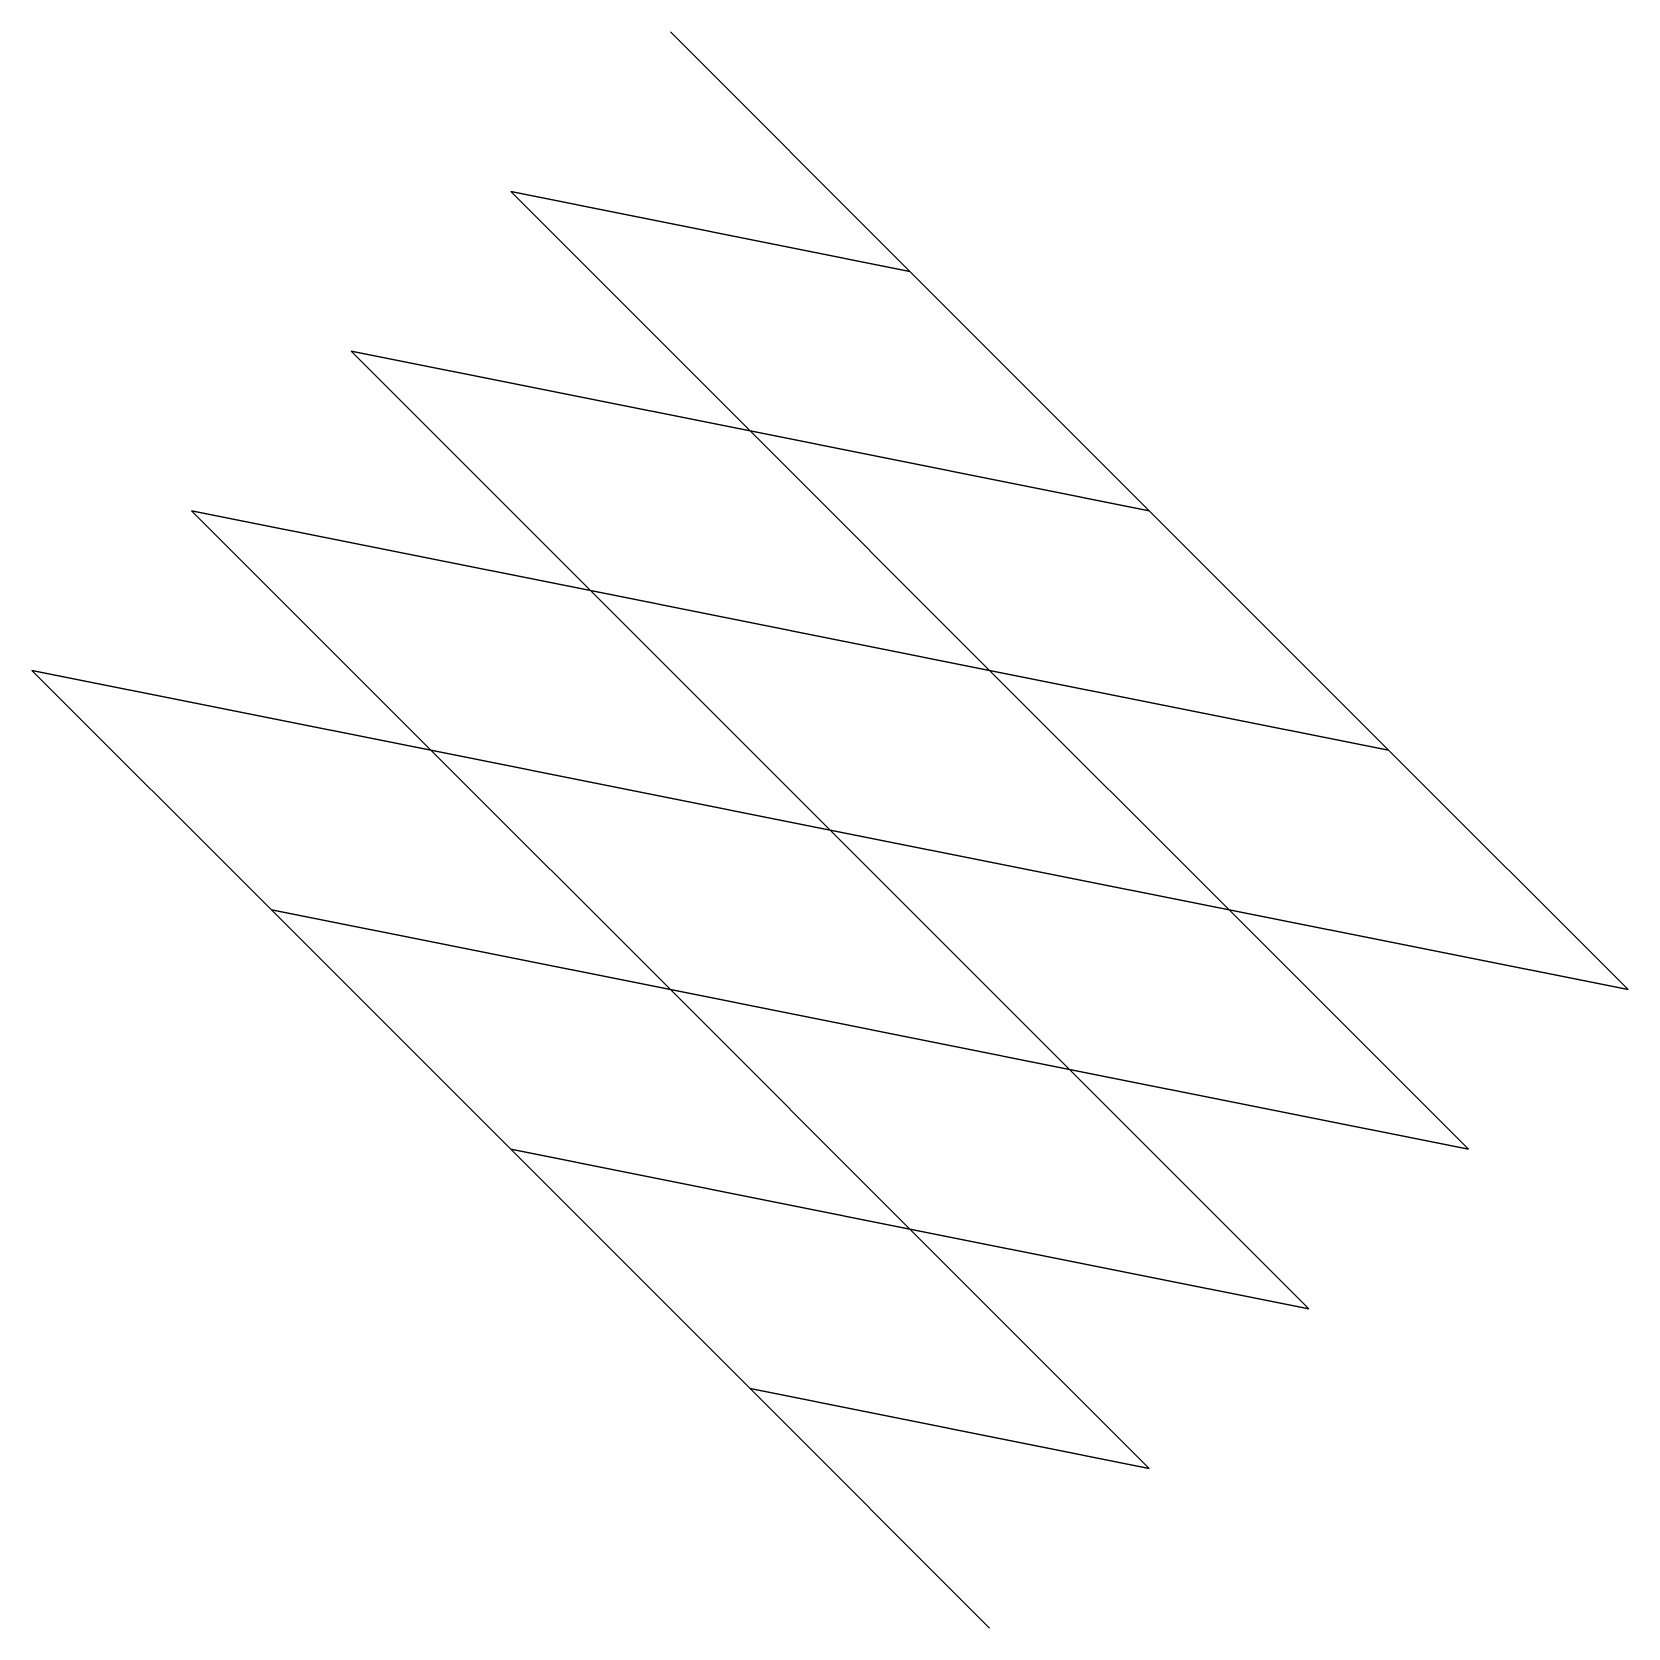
# Model space of a CAD drawing. Header units: metres. Extents: x -1061 to 707, y 0 to 1768.
import ezdxf

# ---------------------------------------------------------------- set-up
doc = ezdxf.new("R2010")
doc.units = ezdxf.units.M

msp = doc.modelspace()

# ---------------------------------------------------------------- linework, layer by layer
at = {"layer": 'Lay1', "color": 4, "invisible_edges": 8}
for points in [[(-530.330086, 1590.990258, 200), (-88.388348, 1502.60191, 200), (-353.553391, 1767.766953, 200)], [(-707.106781, 1414.213562, 200), (-265.165043, 1325.825215, 200), (-530.330086, 1590.990258, 200)], [(-88.388348, 1502.60191, 200), (-530.330086, 1590.990258, 200), (-265.165043, 1325.825215, 200)], [(-265.165043, 1325.825215, 200), (176.776695, 1237.436867, 200), (-88.388348, 1502.60191, 200)], [(-883.883476, 1237.436867, 200), (-441.941738, 1149.048519, 200), (-707.106781, 1414.213562, 200)], [(-265.165043, 1325.825215, 200), (-707.106781, 1414.213562, 200), (-441.941738, 1149.048519, 200)], [(-441.941738, 1149.048519, 200), (0, 1060.660172, 200), (-265.165043, 1325.825215, 200)], [(176.776695, 1237.436867, 200), (-265.165043, 1325.825215, 200), (0, 1060.660172, 200)], [(-1060.660172, 1060.660172, 200), (-618.718434, 972.271824, 200), (-883.883476, 1237.436867, 200)], [(-441.941738, 1149.048519, 200), (-883.883476, 1237.436867, 200), (-618.718434, 972.271824, 200)], [(0, 1060.660172, 200), (441.941738, 972.271824, 200), (176.776695, 1237.436867, 200)], [(-618.718434, 972.271824, 200), (-176.776695, 883.883476, 200), (-441.941738, 1149.048519, 200)], [(0, 1060.660172, 200), (-441.941738, 1149.048519, 200), (-176.776695, 883.883476, 200)], [(-618.718434, 972.271824, 200), (-1060.660172, 1060.660172, 200), (-795.495129, 795.495129, 200)], [(-176.776695, 883.883476, 200), (265.165043, 795.495129, 200), (0, 1060.660172, 200)], [(441.941738, 972.271824, 200), (0, 1060.660172, 200), (265.165043, 795.495129, 200)], [(-795.495129, 795.495129, 200), (-353.553391, 707.106781, 200), (-618.718434, 972.271824, 200)], [(-176.776695, 883.883476, 200), (-618.718434, 972.271824, 200), (-353.553391, 707.106781, 200)], [(265.165043, 795.495129, 200), (707.106781, 707.106781, 200), (441.941738, 972.271824, 200)], [(-353.553391, 707.106781, 200), (88.388348, 618.718434, 200), (-176.776695, 883.883476, 200)], [(265.165043, 795.495129, 200), (-176.776695, 883.883476, 200), (88.388348, 618.718434, 200)], [(-353.553391, 707.106781, 200), (-795.495129, 795.495129, 200), (-530.330086, 530.330086, 200)], [(88.388348, 618.718434, 200), (530.330086, 530.330086, 200), (265.165043, 795.495129, 200)], [(707.106781, 707.106781, 200), (265.165043, 795.495129, 200), (530.330086, 530.330086, 200)], [(-530.330086, 530.330086, 200), (-88.388348, 441.941738, 200), (-353.553391, 707.106781, 200)], [(88.388348, 618.718434, 200), (-353.553391, 707.106781, 200), (-88.388348, 441.941738, 200)], [(-88.388348, 441.941738, 200), (353.553391, 353.553391, 200), (88.388348, 618.718434, 200)], [(530.330086, 530.330086, 200), (88.388348, 618.718434, 200), (353.553391, 353.553391, 200)], [(-88.388348, 441.941738, 200), (-530.330086, 530.330086, 200), (-265.165043, 265.165043, 200)], [(-265.165043, 265.165043, 200), (176.776695, 176.776695, 200), (-88.388348, 441.941738, 200)], [(353.553391, 353.553391, 200), (-88.388348, 441.941738, 200), (176.776695, 176.776695, 200)], [(176.776695, 176.776695, 200), (-265.165043, 265.165043, 200), (0, 0, 200)]]:
    msp.add_3dface(points, dxfattribs=at)

doc.saveas('drawing.dxf')
